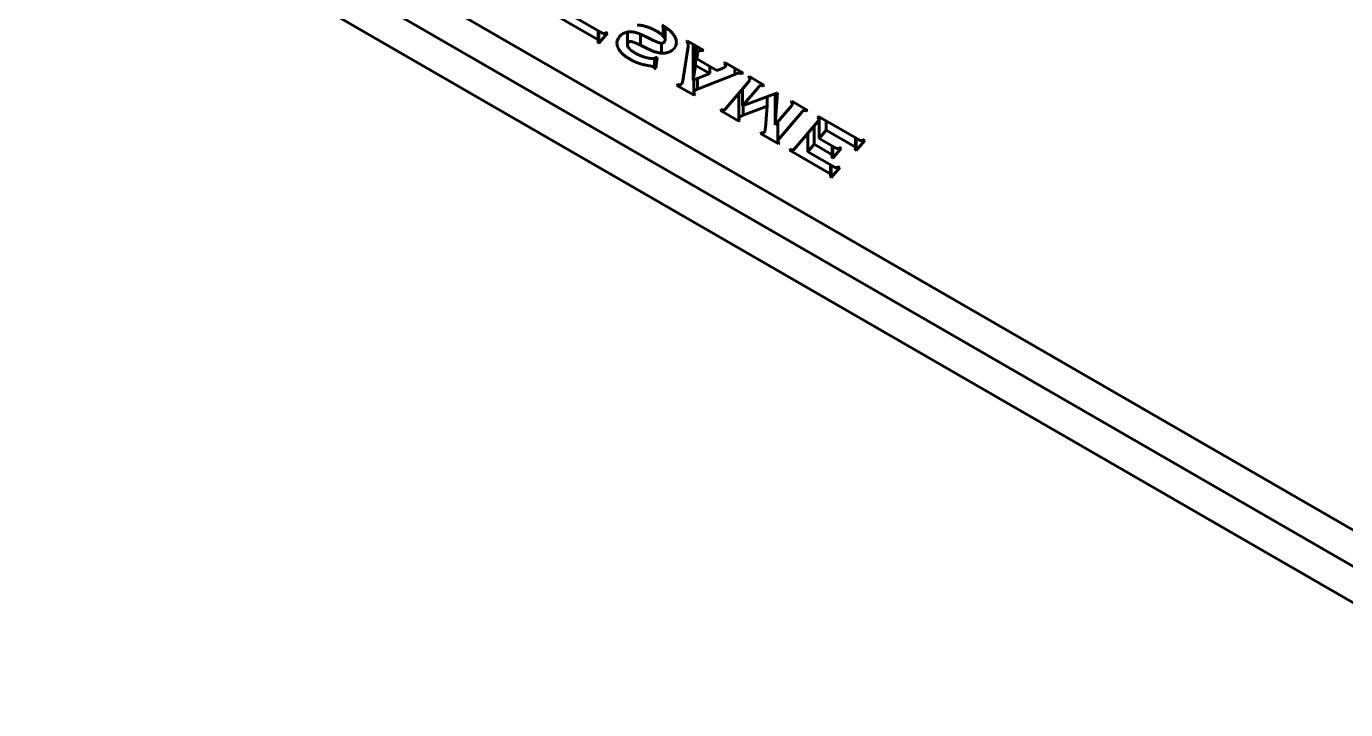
# Model space of a CAD drawing. Header units: millimetres. Extents: x 0 to 210, y 0 to 297.
# Drawn here: x 116.79 to 146.41, y 137.69 to 153.03 of the extents above; entities that cross this region are included whole.
import ezdxf

# ---------------------------------------------------------------- set-up
doc = ezdxf.new("R2010")
doc.units = ezdxf.units.MM
doc.linetypes.add('K5LT_BASIC', pattern=[0])
doc.layers.add('Системный слой', color=7, linetype='Continuous')

# ---------------------------------------------------------------- blocks, each defined once
blk = doc.blocks.new('U12')
at = {"layer": 'Системный слой', "color": 143, "linetype": 'K5LT_BASIC', "lineweight": 60, "true_color": 0x33acca}
for p, q in [((133.67, 150.482), (133.665, 150.47)), ((133.679, 150.494), (133.67, 150.482)), ((133.665, 150.47), (133.663, 150.459)), ((133.663, 150.459), (133.664, 150.458)), ((133.664, 150.458), (133.664, 150.456)), ((133.664, 150.456), (133.664, 150.454))]:
    blk.add_line(p, q, dxfattribs=at)
blk = doc.blocks.new('U23')
at = {"layer": 'Системный слой', "color": 143, "linetype": 'K5LT_BASIC', "lineweight": 60, "true_color": 0x33acca}
for p, q in [((131.364, 152.578), (131.333, 152.534)), ((131.354, 152.795), (131.373, 152.753)), ((131.382, 152.625), (131.364, 152.578)), ((131.373, 152.753), (131.385, 152.712)), ((131.388, 152.673), (131.382, 152.625)), ((131.385, 152.712), (131.388, 152.673))]:
    blk.add_line(p, q, dxfattribs=at)
blk = doc.blocks.new('U26')
at = {"layer": 'Системный слой', "color": 143, "linetype": 'K5LT_BASIC', "lineweight": 60, "true_color": 0x33acca}
for p, q in [((131.65, 152.577), (131.652, 152.593)), ((131.653, 152.637), (131.651, 152.645)), ((131.652, 152.593), (131.654, 152.606)), ((131.654, 152.629), (131.653, 152.637)), ((131.654, 152.619), (131.654, 152.629)), ((131.654, 152.606), (131.654, 152.619))]:
    blk.add_line(p, q, dxfattribs=at)
blk = doc.blocks.new('U28')
at = {"layer": 'Системный слой', "color": 143, "linetype": 'K5LT_BASIC', "lineweight": 60, "true_color": 0x33acca}
for p, q in [((130.049, 152.654), (130.056, 152.705)), ((130.053, 152.614), (130.049, 152.654)), ((130.065, 152.573), (130.053, 152.614)), ((130.056, 152.705), (130.076, 152.754)), ((130.085, 152.531), (130.065, 152.573)), ((130.076, 152.754), (130.109, 152.802))]:
    blk.add_line(p, q, dxfattribs=at)
blk = doc.blocks.new('U40')
at = {"layer": 'Системный слой', "color": 143, "linetype": 'K5LT_BASIC', "lineweight": 60, "true_color": 0x33acca}
for p, q in [((134.841, 149.654), (134.846, 149.667)), ((134.846, 149.667), (134.849, 149.678)), ((134.849, 149.698), (134.848, 149.702)), ((134.849, 149.693), (134.849, 149.698)), ((134.85, 149.688), (134.849, 149.693)), ((134.849, 149.678), (134.85, 149.688))]:
    blk.add_line(p, q, dxfattribs=at)
blk = doc.blocks.new('U48')
at = {"layer": 'Системный слой', "color": 143, "linetype": 'K5LT_BASIC', "lineweight": 60, "true_color": 0x33acca}
for p, q in [((130.287, 152.639), (130.285, 152.624)), ((130.285, 152.624), (130.291, 152.597)), ((130.293, 152.653), (130.287, 152.639)), ((130.291, 152.597), (130.306, 152.567)), ((130.301, 152.666), (130.293, 152.653)), ((130.306, 152.567), (130.331, 152.534))]:
    blk.add_line(p, q, dxfattribs=at)
blk = doc.blocks.new('U65')
at = {"layer": 'Системный слой', "color": 143, "linetype": 'K5LT_BASIC', "lineweight": 60, "true_color": 0x33acca}
for p, q in [((132.791, 150.967), (132.789, 150.958)), ((132.789, 150.958), (132.792, 150.947)), ((132.794, 150.976), (132.791, 150.967)), ((132.792, 150.947), (132.798, 150.934)), ((132.8, 150.984), (132.794, 150.976)), ((132.798, 150.934), (132.808, 150.921))]:
    blk.add_line(p, q, dxfattribs=at)
blk = doc.blocks.new('U67')
at = {"layer": 'Системный слой', "color": 143, "linetype": 'K5LT_BASIC', "lineweight": 60, "true_color": 0x33acca}
for p, q in [((131.778, 151.56), (131.777, 151.55)), ((131.777, 151.55), (131.779, 151.536)), ((131.782, 151.57), (131.778, 151.56)), ((131.779, 151.536), (131.786, 151.521)), ((131.789, 151.579), (131.782, 151.57)), ((131.786, 151.521), (131.797, 151.505))]:
    blk.add_line(p, q, dxfattribs=at)
blk = doc.blocks.new('U75')
at = {"layer": 'Системный слой', "color": 143, "linetype": 'K5LT_BASIC', "lineweight": 60, "true_color": 0x33acca}
for p, q in [((134.875, 150.089), (134.879, 150.102)), ((134.879, 150.102), (134.882, 150.113)), ((134.882, 150.133), (134.881, 150.137)), ((134.883, 150.128), (134.882, 150.133)), ((134.882, 150.113), (134.883, 150.123)), ((134.883, 150.123), (134.883, 150.128))]:
    blk.add_line(p, q, dxfattribs=at)
blk = doc.blocks.new('U78')
at = {"layer": 'Системный слой', "color": 143, "linetype": 'K5LT_BASIC', "lineweight": 60, "true_color": 0x33acca}
for p, q in [((134.572, 150.906), (134.581, 150.918)), ((134.581, 150.918), (134.586, 150.93)), ((134.586, 150.93), (134.587, 150.941)), ((134.587, 150.945), (134.587, 150.946)), ((134.587, 150.943), (134.587, 150.945)), ((134.587, 150.941), (134.587, 150.943))]:
    blk.add_line(p, q, dxfattribs=at)
blk = doc.blocks.new('U84')
at = {"layer": 'Системный слой', "color": 143, "linetype": 'K5LT_BASIC', "lineweight": 60, "true_color": 0x33acca}
for p, q in [((133.975, 151.251), (133.983, 151.263)), ((133.983, 151.263), (133.988, 151.274)), ((133.988, 151.274), (133.99, 151.286)), ((133.99, 151.289), (133.99, 151.291)), ((133.99, 151.288), (133.99, 151.289)), ((133.99, 151.286), (133.99, 151.288))]:
    blk.add_line(p, q, dxfattribs=at)
blk = doc.blocks.new('U96')
at = {"layer": 'Системный слой', "color": 143, "linetype": 'K5LT_BASIC', "lineweight": 60, "true_color": 0x33acca}
for p, q in [((129.622, 152.668), (129.626, 152.68)), ((129.626, 152.68), (129.629, 152.692)), ((129.629, 152.711), (129.628, 152.715)), ((129.63, 152.707), (129.629, 152.711)), ((129.629, 152.692), (129.63, 152.702)), ((129.63, 152.702), (129.63, 152.707))]:
    blk.add_line(p, q, dxfattribs=at)
blk = doc.blocks.new('U103')
at = {"layer": 'Системный слой', "color": 143, "linetype": 'K5LT_BASIC', "lineweight": 60, "true_color": 0x33acca}
for p, q in [((135.399, 150.26), (135.404, 150.273)), ((135.404, 150.273), (135.406, 150.284)), ((135.406, 150.304), (135.405, 150.308)), ((135.407, 150.3), (135.406, 150.304)), ((135.406, 150.284), (135.407, 150.295)), ((135.407, 150.295), (135.407, 150.3))]:
    blk.add_line(p, q, dxfattribs=at)
blk = doc.blocks.new('U105')
at = {"layer": 'Системный слой', "color": 143, "linetype": 'K5LT_BASIC', "lineweight": 60, "true_color": 0x33acca}
for p, q in [((133.023, 151.801), (133.031, 151.813)), ((133.031, 151.813), (133.037, 151.824)), ((133.037, 151.824), (133.038, 151.835)), ((133.038, 151.839), (133.038, 151.841)), ((133.038, 151.837), (133.038, 151.839)), ((133.038, 151.835), (133.038, 151.837))]:
    blk.add_line(p, q, dxfattribs=at)
blk = doc.blocks.new('U106')
at = {"layer": 'Системный слой', "color": 143, "linetype": 'K5LT_BASIC', "lineweight": 60, "true_color": 0x33acca}
for p, q in [((131.116, 152.779), (131.092, 152.809)), ((131.131, 152.75), (131.116, 152.779)), ((131.119, 152.682), (131.129, 152.695)), ((131.129, 152.695), (131.134, 152.709)), ((131.136, 152.724), (131.131, 152.75)), ((131.134, 152.709), (131.136, 152.724))]:
    blk.add_line(p, q, dxfattribs=at)
blk = doc.blocks.new('U113')
at = {"layer": 'Системный слой', "color": 143, "linetype": 'K5LT_BASIC', "lineweight": 60, "true_color": 0x33acca}
for p, q in [((132.478, 152.184), (132.46, 152.201)), ((132.489, 152.167), (132.478, 152.184)), ((132.482, 152.126), (132.488, 152.134)), ((132.488, 152.134), (132.492, 152.143)), ((132.493, 152.152), (132.489, 152.167)), ((132.492, 152.143), (132.493, 152.152))]:
    blk.add_line(p, q, dxfattribs=at)

msp = doc.modelspace()

# ---------------------------------------------------------------- linework, layer by layer
at = {"layer": 'Системный слой', "color": 143, "linetype": 'K5LT_BASIC', "lineweight": 60, "true_color": 0x33acca}
for p, q in [((118.29, 158.057), (147.281, 141.319)), ((147.281, 140.503), (117.583, 157.649)), ((150.733, 137.693), (116.792, 157.289)), ((129.593, 152.75), (128.706, 153.262)), ((129.115, 153.231), (129.711, 152.887)), ((129.63, 152.702), (129.63, 152.934)), ((129.646, 152.654), (129.646, 152.925)), ((129.838, 152.88), (129.646, 152.654)), ((129.814, 152.893), (129.838, 152.88)), ((130.285, 152.624), (130.285, 152.903)), ((130.582, 152.607), (130.582, 152.853)), ((131.092, 152.809), (131.092, 153.042)), ((131.136, 152.724), (131.136, 153.014)), ((129.646, 152.654), (129.622, 152.668)), ((130.728, 152.535), (130.582, 152.607)), ((130.694, 152.801), (130.84, 152.73)), ((131.05, 152.43), (131.05, 152.654)), ((131.529, 151.808), (131.65, 152.577)), ((131.615, 152.689), (131.631, 152.707)), ((131.631, 152.707), (131.992, 152.499)), ((131.654, 152.619), (131.654, 152.694)), ((131.764, 151.823), (131.764, 152.63)), ((131.819, 152.156), (131.819, 152.598)), ((131.843, 152.301), (131.843, 152.584)), ((130.894, 152.088), (130.894, 152.312)), ((130.956, 152.331), (130.923, 152.085)), ((130.923, 152.085), (130.923, 152.329)), ((130.927, 152.334), (130.956, 152.331)), ((131.863, 152.413), (131.843, 152.301)), ((131.843, 152.301), (132.295, 152.04)), ((131.976, 152.48), (131.976, 152.508)), ((131.992, 152.499), (131.976, 152.48)), ((130.923, 152.085), (130.894, 152.088)), ((131.764, 151.823), (131.819, 152.156)), ((132.134, 151.974), (131.764, 151.823)), ((131.819, 152.156), (132.134, 151.974)), ((132.134, 151.974), (132.134, 152.133)), ((132.295, 152.04), (132.416, 152.087)), ((132.46, 152.201), (132.476, 152.219)), ((132.476, 152.219), (132.877, 151.988)), ((132.493, 152.152), (132.493, 152.209)), ((132.695, 151.952), (132.695, 152.093)), ((132.861, 151.969), (132.861, 151.997)), ((132.877, 151.988), (132.861, 151.969)), ((131.4, 151.707), (131.416, 151.725)), ((131.782, 151.486), (131.4, 151.707)), ((131.777, 151.55), (131.777, 151.828)), ((132.695, 151.952), (131.858, 151.621)), ((131.858, 151.621), (131.858, 151.861)), ((132.492, 151.179), (133.023, 151.801)), ((133.236, 151.676), (132.868, 151.245)), ((133.009, 151.884), (133.025, 151.902)), ((133.025, 151.902), (133.352, 151.713)), ((133.038, 151.835), (133.038, 151.895)), ((133.337, 151.695), (133.337, 151.722)), ((133.352, 151.713), (133.337, 151.695)), ((131.782, 151.486), (131.782, 151.53)), ((131.797, 151.505), (131.782, 151.486)), ((132.789, 150.958), (132.789, 151.527)), ((132.868, 151.245), (132.868, 151.62)), ((132.868, 151.245), (133.654, 151.539)), ((133.425, 151.236), (133.425, 151.454)), ((133.654, 151.539), (133.606, 150.819)), ((133.606, 150.819), (133.606, 151.521)), ((132.377, 151.143), (132.392, 151.161)), ((132.792, 150.903), (132.377, 151.143)), ((132.888, 151.035), (132.888, 151.253)), ((133.425, 151.236), (132.888, 151.035)), ((133.384, 150.755), (133.425, 151.236)), ((133.606, 150.819), (133.975, 151.251)), ((134.209, 151.115), (133.679, 150.494)), ((133.961, 151.334), (133.977, 151.353)), ((133.977, 151.353), (134.325, 151.151)), ((133.99, 151.286), (133.99, 151.345)), ((134.31, 151.133), (134.31, 151.161)), ((134.325, 151.151), (134.31, 151.133)), ((132.792, 150.903), (132.792, 150.944)), ((132.808, 150.921), (132.792, 150.903)), ((133.663, 150.459), (133.663, 150.886)), ((134.041, 150.284), (134.572, 150.906)), ((134.477, 150.385), (134.477, 150.796)), ((134.558, 150.989), (134.574, 151.008)), ((134.574, 151.008), (135.489, 150.48)), ((134.587, 150.941), (134.587, 151)), ((134.59, 150.516), (134.59, 150.999)), ((134.748, 150.702), (134.748, 150.907)), ((133.272, 150.626), (133.288, 150.644)), ((133.677, 150.392), (133.272, 150.626)), ((134.335, 150.218), (134.335, 150.629)), ((134.748, 150.702), (134.59, 150.516)), ((134.59, 150.516), (134.96, 150.303)), ((135.372, 150.342), (134.748, 150.702)), ((135.407, 150.295), (135.407, 150.527)), ((135.423, 150.246), (135.423, 150.518)), ((135.616, 150.472), (135.423, 150.246)), ((135.592, 150.486), (135.616, 150.472)), ((133.677, 150.392), (133.677, 150.428)), ((133.693, 150.41), (133.677, 150.392)), ((133.926, 150.249), (133.941, 150.267)), ((134.813, 149.736), (133.926, 150.249)), ((134.477, 150.385), (134.335, 150.218)), ((134.335, 150.218), (134.931, 149.874)), ((134.847, 150.171), (134.477, 150.385)), ((134.883, 150.123), (134.883, 150.347)), ((134.899, 150.075), (134.899, 150.338)), ((135.087, 150.295), (134.899, 150.075)), ((135.063, 150.309), (135.087, 150.295)), ((135.423, 150.246), (135.399, 150.26)), ((134.85, 149.688), (134.85, 149.921)), ((134.865, 149.64), (134.865, 149.912)), ((134.899, 150.075), (134.875, 150.089)), ((135.034, 149.88), (135.058, 149.866)), ((134.865, 149.64), (134.841, 149.654)), ((135.058, 149.866), (134.865, 149.64))]:
    msp.add_line(p, q, dxfattribs=at)
for points in [[(129.711, 152.887), (129.739, 152.871), (129.762, 152.872)], [(129.762, 152.872), (129.784, 152.873), (129.814, 152.893)], [(130.109, 152.802), (130.157, 152.857), (130.228, 152.886)], [(130.228, 152.886), (130.3, 152.914), (130.379, 152.909)], [(130.379, 152.909), (130.441, 152.905), (130.509, 152.882)], [(130.509, 152.882), (130.577, 152.859), (130.694, 152.801)], [(130.709, 153.025), (130.582, 153.065), (130.513, 153.061)], [(130.941, 152.924), (130.836, 152.985), (130.709, 153.025)], [(131.092, 152.809), (131.034, 152.87), (130.941, 152.924)], [(131.06, 153.061), (131.28, 152.934), (131.354, 152.795)], [(129.628, 152.715), (129.622, 152.733), (129.593, 152.75)], [(130.387, 152.686), (130.33, 152.699), (130.301, 152.666)], [(130.582, 152.607), (130.445, 152.674), (130.387, 152.686)], [(130.84, 152.73), (130.956, 152.674), (131.007, 152.661)], [(131.007, 152.661), (131.084, 152.641), (131.119, 152.682)], [(131.651, 152.645), (131.645, 152.665), (131.615, 152.689)], [(130.347, 152.291), (130.16, 152.398), (130.085, 152.531)], [(130.331, 152.534), (130.381, 152.478), (130.466, 152.429)], [(130.55, 152.199), (130.447, 152.232), (130.347, 152.291)], [(130.466, 152.429), (130.566, 152.371), (130.683, 152.337)], [(130.683, 152.337), (130.799, 152.304), (130.879, 152.309)], [(131.05, 152.43), (130.918, 152.441), (130.728, 152.535)], [(130.879, 152.309), (130.908, 152.312), (130.927, 152.334)], [(131.192, 152.444), (131.123, 152.424), (131.05, 152.43)], [(131.333, 152.534), (131.279, 152.47), (131.192, 152.444)], [(131.885, 152.471), (131.87, 152.454), (131.863, 152.413)], [(131.976, 152.48), (131.913, 152.504), (131.885, 152.471)], [(130.81, 152.14), (130.652, 152.166), (130.55, 152.199)], [(130.871, 152.124), (130.857, 152.132), (130.81, 152.14)], [(130.894, 152.088), (130.885, 152.116), (130.871, 152.124)], [(132.416, 152.087), (132.464, 152.105), (132.482, 152.126)], [(132.792, 151.981), (132.763, 151.978), (132.695, 151.952)], [(132.861, 151.969), (132.821, 151.984), (132.792, 151.981)], [(131.416, 151.725), (131.478, 151.712), (131.502, 151.74)], [(131.502, 151.74), (131.522, 151.764), (131.529, 151.808)], [(133.038, 151.841), (133.035, 151.86), (133.009, 151.884)], [(133.276, 151.702), (133.254, 151.698), (133.236, 151.676)], [(133.337, 151.695), (133.298, 151.706), (133.276, 151.702)], [(131.858, 151.621), (131.808, 151.601), (131.789, 151.579)], [(132.392, 151.161), (132.43, 151.15), (132.452, 151.154)], [(132.452, 151.154), (132.474, 151.158), (132.492, 151.179)], [(133.99, 151.291), (133.987, 151.31), (133.961, 151.334)], [(134.249, 151.14), (134.227, 151.136), (134.209, 151.115)], [(134.31, 151.133), (134.272, 151.145), (134.249, 151.14)], [(132.888, 151.035), (132.824, 151.012), (132.8, 150.984)], [(134.587, 150.946), (134.584, 150.965), (134.558, 150.989)], [(133.288, 150.644), (133.337, 150.627), (133.361, 150.655)], [(133.361, 150.655), (133.38, 150.677), (133.384, 150.755)], [(135.489, 150.48), (135.516, 150.464), (135.54, 150.465)], [(135.54, 150.465), (135.563, 150.467), (135.592, 150.486)], [(133.664, 150.454), (133.667, 150.436), (133.693, 150.41)], [(133.941, 150.267), (133.98, 150.256), (134.002, 150.26)], [(134.002, 150.26), (134.023, 150.263), (134.041, 150.284)], [(134.96, 150.303), (134.988, 150.287), (135.011, 150.288)], [(135.011, 150.288), (135.034, 150.29), (135.063, 150.309)], [(135.405, 150.308), (135.399, 150.326), (135.372, 150.342)], [(134.881, 150.137), (134.874, 150.155), (134.847, 150.171)], [(134.981, 149.859), (135.004, 149.86), (135.034, 149.88)], [(134.848, 149.702), (134.841, 149.72), (134.813, 149.736)], [(134.931, 149.874), (134.959, 149.858), (134.981, 149.859)]]:
    msp.add_open_spline(points, degree=2, dxfattribs=at)

# ---------------------------------------------------------------- block references
at = {"layer": 'Системный слой'}
for name in ['U96', 'U28', 'U48', 'U106', 'U23', 'U26', 'U113', 'U105', 'U67', 'U84', 'U65', 'U78', 'U12', 'U103', 'U75', 'U40']:
    msp.add_blockref(name, (0, 0), dxfattribs=at)

doc.saveas('drawing.dxf')
